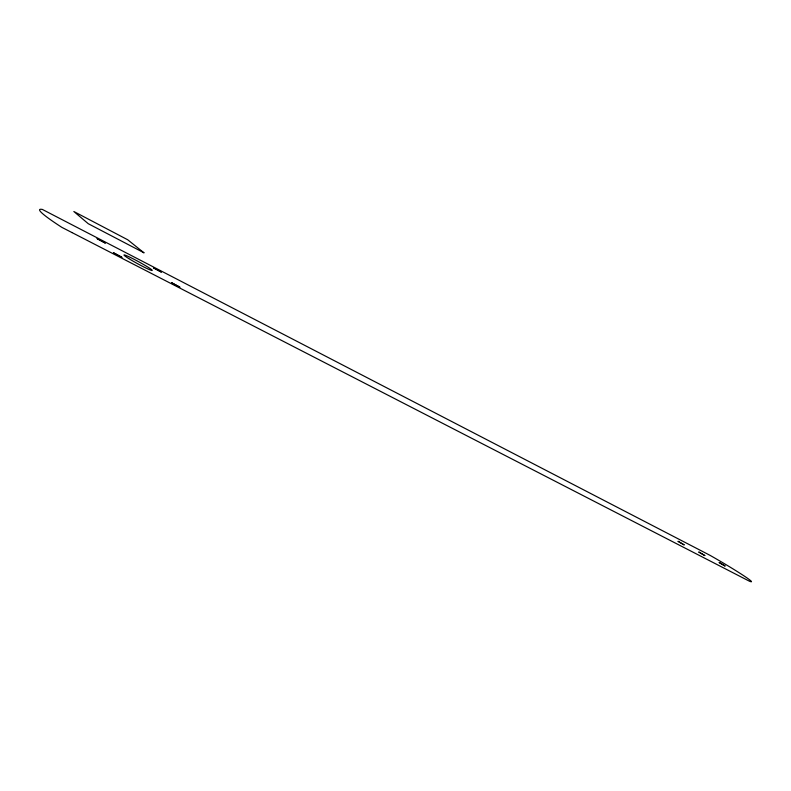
<?xml version="1.0" encoding="UTF-8"?>
<svg xmlns="http://www.w3.org/2000/svg" width="791" height="791" viewBox="0 0 791 791"><rect width="100%" height="100%" fill="white"/><g stroke="black" fill="none" stroke-linecap="round" stroke-linejoin="round"><path stroke-width="1.19" d="M179.784 287.133L171.756 282.802L179.784 287.133M161.275 272.045L153.533 267.852L161.275 272.045M121.834 257.293L113.479 252.774L121.834 257.293M105.223 243.035L97.174 238.674L105.223 243.035M724.991 565.961L719.246 562.559L724.991 565.961M704.801 555.539L698.898 552.088L704.801 555.539M684.096 544.851L678.144 541.37L684.096 544.851M72.011 232.584L61.827 227.343A101.732 7.06 28.7 0 1 42.407 209.457L710.061 555.351A39.738 2.007 30.3 0 1 741.78 574.434A36.959 1.869 30.3 0 1 749.384 581.187L72.011 232.584M143.922 252.774L88.266 223.715L73.84 211.513L127.727 239.772L143.922 252.774M128.666 258.509A16.038 1.107 28.7 0 0 151.912 270.482A16.038 1.107 28.7 0 0 133.897 259.211A16.038 1.107 28.7 0 0 128.666 258.509"/></g></svg>
